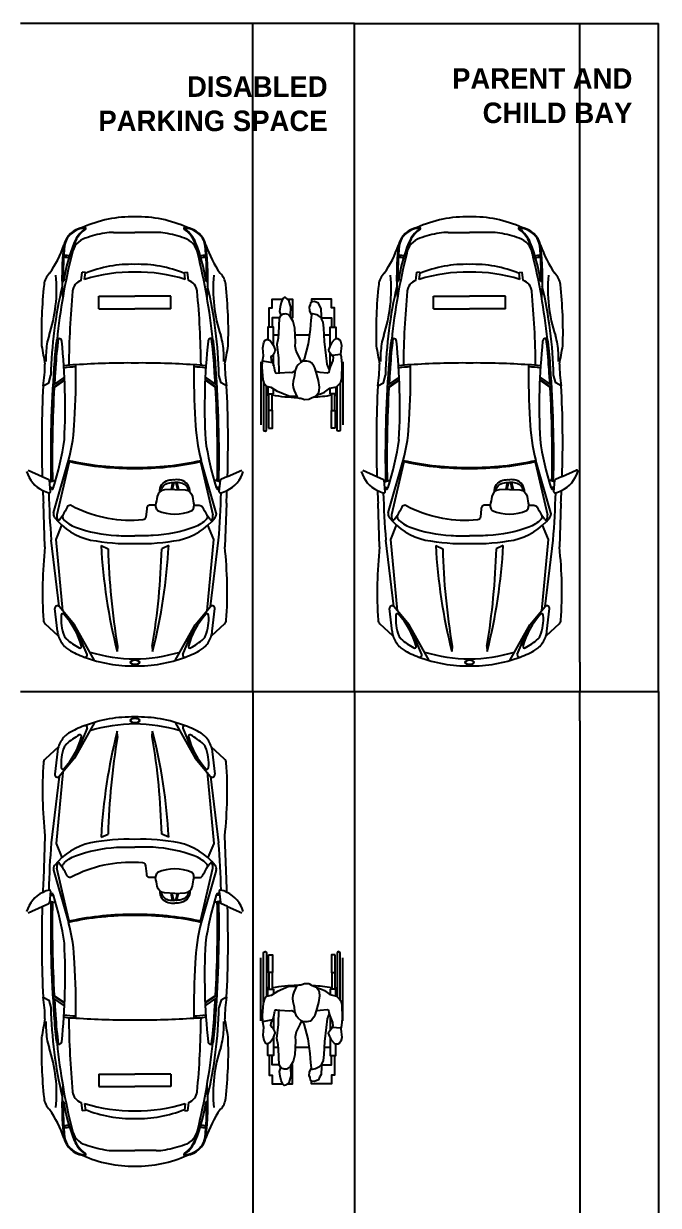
# Model space of a CAD drawing. Header units: inches. Extents: x 484217 to 497210, y -26946 to -21493.
# Drawn here: x 493478.3 to 493725.1, y -22751 to -22291.3 of the extents above; entities that cross this region are included whole.
import ezdxf

# ---------------------------------------------------------------- set-up
doc = ezdxf.new("R2010")
doc.units = ezdxf.units.IN
doc.header["$LTSCALE"] = 20
doc.header["$MEASUREMENT"] = 0
doc.layers.add('ceco.net 217 Nissan Z350 - top', color=145, linetype='Continuous')
doc.layers.add('Parking', color=7, linetype='Continuous')
doc.styles.get("Standard").update_dxf_attribs({"font": ''})
doc.styles.get('Standard').set_extended_font_data('MicrogrammaSSi', bold=True)

msp = doc.modelspace()

# ---------------------------------------------------------------- linework, layer by layer
at = {"color": 0}
for p, q in [((493574.98, -22405.78), (493574.98, -22405.84)), ((493598, -22405.78), (493598, -22405.84)), ((493577.33, -22412.53), (493575.47, -22412.53)), ((493589.38, -22412.53), (493583.87, -22412.53)), ((493597.51, -22412.53), (493595.19, -22412.53)), ((493601.66, -22420.04), (493598.33, -22420.36)), ((493570.57, -22422.92), (493570.57, -22447.42)), ((493575.06, -22423.32), (493571.14, -22422.61)), ((493602.41, -22422.92), (493602.41, -22447.42)), ((493573.26, -22434.56), (493572.77, -22434.56)), ((493599.72, -22434.56), (493600.21, -22434.56)), ((493573.66, -22435.78), (493572.77, -22435.78)), ((493573.66, -22441.75), (493573.66, -22435.27)), ((493574.88, -22441.75), (493574.88, -22435.27)), ((493598.1, -22441.75), (493598.1, -22435.27)), ((493599.32, -22435.78), (493600.21, -22435.78)), ((493599.33, -22441.75), (493599.33, -22435.27)), ((493570.57, -22679.27), (493570.57, -22654.78)), ((493602.41, -22679.27), (493602.41, -22654.78)), ((493573.66, -22660.44), (493573.66, -22666.92)), ((493574.88, -22660.44), (493574.88, -22666.92)), ((493598.1, -22660.44), (493598.1, -22666.92)), ((493599.33, -22660.44), (493599.33, -22666.92)), ((493573.66, -22666.41), (493572.77, -22666.41)), ((493573.26, -22667.63), (493572.77, -22667.63)), ((493599.32, -22666.41), (493600.21, -22666.41)), ((493599.72, -22667.63), (493600.21, -22667.63)), ((493575.06, -22678.87), (493571.14, -22679.58)), ((493601.66, -22682.15), (493598.33, -22681.84)), ((493577.33, -22689.66), (493575.47, -22689.66)), ((493589.38, -22689.66), (493583.87, -22689.66)), ((493597.51, -22689.66), (493595.19, -22689.66)), ((493574.98, -22696.42), (493574.98, -22696.35)), ((493598, -22696.42), (493598, -22696.35))]:
    msp.add_line(p, q, dxfattribs=at)
for points in [[(493597.13, -22425.77), (493596.38, -22423.76), (493595.97, -22420.36), (493595.28, -22414.95), (493595.09, -22409.79), (493594.82, -22407.46), (493594.13, -22406.14), (493594.13, -22405.07), (493594, -22402.08), (493593.31, -22400.99), (493592.98, -22400.04), (493591.41, -22399.35), (493590.37, -22399.48), (493589.9, -22399.85), (493589.77, -22400.86), (493589.27, -22401.52), (493589.39, -22402.97), (493589.71, -22403.62), (493590.28, -22404.69), (493590.02, -22406.64), (493589.71, -22410.23), (493588.89, -22415.89), (493587.44, -22421.81), (493586.62, -22422.62), (493586.31, -22423), (493585.68, -22421.46), (493584.21, -22418.73), (493583.89, -22416.71), (493584, -22415.17), (493583.73, -22409.73), (493583.1, -22407.15), (493581.9, -22405.2), (493582.09, -22404.88), (493582.14, -22401.46), (493581.9, -22400.66), (493581.4, -22398.89), (493580.14, -22397.89), (493579.61, -22397.81), (493579.04, -22398.26), (493578.44, -22399.8), (493578.03, -22401.45), (493577.84, -22403.31), (493578.35, -22404.76), (493577.65, -22405.83), (493577.34, -22411.87), (493577.33, -22413.66), (493576.76, -22416.08), (493577.39, -22421.5), (493577.48, -22427.16)], [(493573.75, -22409.41), (493573.75, -22401.86), (493574.98, -22401.86), (493574.98, -22398.43), (493578.98, -22398.43)], [(493580.82, -22398.43), (493582.82, -22398.43), (493582.82, -22405.78), (493582.26, -22405.78)], [(493599.23, -22409.41), (493599.23, -22401.86), (493598, -22401.86), (493598, -22398.43), (493590.17, -22398.43), (493590.17, -22399.64)], [(493577.69, -22405.78), (493574.98, -22405.78), (493574.98, -22409.41)], [(493594.13, -22405.78), (493598, -22405.78), (493598, -22409.41)], [(493575.47, -22416.6), (493575.47, -22409.41), (493573.26, -22409.41), (493573.26, -22414.15)], [(493597.51, -22416.64), (493597.51, -22409.41), (493599.72, -22409.41), (493599.72, -22413.91)], [(493584.52, -22436.26), (493584.02, -22436.32), (493581.46, -22436.25), (493576.98, -22434.42), (493574.59, -22432.85), (493572.7, -22432.47), (493571.95, -22431.5), (493571.38, -22429.86), (493571.1, -22424.97), (493571.19, -22422.56), (493571.51, -22420.48), (493571.32, -22417.4), (493571.69, -22415.4), (493572.2, -22414.44), (493572.77, -22414.12), (493573.28, -22414.15), (493574.15, -22414.63), (493575.41, -22416.45), (493576.1, -22418.15), (493576.03, -22418.83), (493575.28, -22420.17), (493574.72, -22420.67), (493574.46, -22420.99), (493574.55, -22422.15), (493575.26, -22423.77), (493575.54, -22424.57), (493575.91, -22426.65), (493576.25, -22427.17), (493576.72, -22427.28), (493577.86, -22427.09), (493581.71, -22426.84), (493582.59, -22426.97), (493583.79, -22426.34)], [(493592.16, -22435.87), (493594.13, -22435.24), (493595.24, -22434.69), (493597.38, -22433.17), (493599.99, -22432.53), (493601.16, -22431.37), (493601.58, -22430.72), (493601.98, -22429.3), (493602.17, -22423.81), (493601.92, -22421.11), (493601.6, -22419.85), (493601.98, -22416.45), (493601.61, -22415.01), (493601.16, -22414.31), (493600.51, -22413.91), (493599.52, -22413.9), (493599.15, -22414.12), (493598.2, -22415.32), (493597.38, -22416.89), (493596.83, -22418.15), (493596.94, -22418.72), (493597.89, -22419.85), (493598.39, -22420.48), (493598.61, -22421.06), (493598.55, -22422.29), (493597.5, -22424.87), (493597.07, -22426.15), (493596.94, -22426.97), (493596.38, -22427.28), (493593.6, -22426.97), (493592.54, -22426.78), (493592.04, -22426.78)], [(493575.47, -22424.38), (493575.47, -22419.83)], [(493597.51, -22424.82), (493597.51, -22419.41)], [(493589.2, -22437.45), (493590.26, -22436.88), (493591.73, -22436.17), (493592.42, -22435.62), (493593.04, -22434.71), (493593.26, -22434.04), (493593.36, -22432.66), (493592.92, -22430.12), (493592.1, -22426.9), (493591.53, -22425.2), (493591.13, -22424.4), (493590.21, -22423.25), (493589.65, -22422.88), (493588.45, -22422.62), (493586.93, -22422.62), (493586.18, -22422.94), (493584.99, -22423.98), (493584.42, -22424.78), (493583.73, -22426.59), (493583.66, -22428.29), (493583.1, -22430.37), (493582.92, -22431.75), (493583.1, -22432.91), (493583.49, -22434.08), (493584.71, -22436.64), (493584.86, -22436.82), (493585.37, -22437.02), (493586.14, -22437.01), (493586.5, -22437.07), (493587.5, -22437.51), (493589.2, -22437.45)], [(493573.26, -22432.58), (493573.26, -22435.27), (493575.47, -22435.27)], [(493575.47, -22435.27), (493575.47, -22433.43)], [(493599.72, -22432.59), (493599.72, -22435.27), (493597.51, -22435.27)], [(493597.51, -22435.27), (493597.51, -22433.13)], [(493589.2, -22664.75), (493590.26, -22665.31), (493591.73, -22666.02), (493592.42, -22666.57), (493593.04, -22667.48), (493593.26, -22668.15), (493593.36, -22669.53), (493592.92, -22672.08), (493592.1, -22675.29), (493591.53, -22676.99), (493591.13, -22677.8), (493590.21, -22678.94), (493589.65, -22679.31), (493588.45, -22679.57), (493586.93, -22679.58), (493586.18, -22679.26), (493584.99, -22678.21), (493584.42, -22677.41), (493583.73, -22675.6), (493583.66, -22673.9), (493583.1, -22671.83), (493582.92, -22670.45), (493583.1, -22669.28), (493583.49, -22668.11), (493584.71, -22665.56), (493584.86, -22665.38), (493585.37, -22665.18), (493586.14, -22665.18), (493586.5, -22665.12), (493587.5, -22664.68), (493589.2, -22664.75)], [(493584.52, -22665.93), (493584.02, -22665.87), (493581.46, -22665.94), (493576.98, -22667.77), (493574.59, -22669.34), (493572.7, -22669.72), (493571.95, -22670.69), (493571.38, -22672.33), (493571.1, -22677.22), (493571.19, -22679.63), (493571.51, -22681.71), (493571.32, -22684.8), (493571.69, -22686.79), (493572.2, -22687.76), (493572.77, -22688.07), (493573.28, -22688.04), (493574.15, -22687.57), (493575.41, -22685.74), (493576.1, -22684.04), (493576.03, -22683.36), (493575.28, -22682.03), (493574.72, -22681.52), (493574.46, -22681.21), (493574.55, -22680.04), (493575.26, -22678.42), (493575.54, -22677.62), (493575.91, -22675.54), (493576.25, -22675.02), (493576.72, -22674.91), (493577.86, -22675.1), (493581.71, -22675.35), (493582.59, -22675.23), (493583.79, -22675.86)], [(493573.26, -22669.61), (493573.26, -22666.92), (493575.47, -22666.92)], [(493575.47, -22666.92), (493575.47, -22668.76)], [(493592.16, -22666.32), (493594.13, -22666.95), (493595.24, -22667.5), (493597.38, -22669.03), (493599.99, -22669.67), (493601.16, -22670.82), (493601.58, -22671.47), (493601.98, -22672.9), (493602.17, -22678.39), (493601.92, -22681.08), (493601.6, -22682.34), (493601.98, -22685.74), (493601.61, -22687.19), (493601.16, -22687.88), (493600.51, -22688.28), (493599.52, -22688.29), (493599.15, -22688.07), (493598.2, -22686.87), (493597.38, -22685.3), (493596.83, -22684.05), (493596.94, -22683.47), (493597.89, -22682.34), (493598.39, -22681.71), (493598.61, -22681.13), (493598.55, -22679.91), (493597.5, -22677.33), (493597.07, -22676.04), (493596.94, -22675.23), (493596.38, -22674.91), (493593.6, -22675.23), (493592.54, -22675.41), (493592.04, -22675.41)], [(493597.51, -22666.92), (493597.51, -22669.06)], [(493599.72, -22669.6), (493599.72, -22666.92), (493597.51, -22666.92)], [(493575.47, -22677.81), (493575.47, -22682.36)], [(493597.13, -22676.42), (493596.38, -22678.44), (493595.97, -22681.83), (493595.28, -22687.24), (493595.09, -22692.4), (493594.82, -22694.73), (493594.13, -22696.05), (493594.13, -22697.12), (493594, -22700.11), (493593.31, -22701.2), (493592.98, -22702.15), (493591.41, -22702.84), (493590.37, -22702.71), (493589.9, -22702.34), (493589.77, -22701.33), (493589.27, -22700.68), (493589.39, -22699.23), (493589.71, -22698.57), (493590.28, -22697.5), (493590.02, -22695.55), (493589.71, -22691.96), (493588.89, -22686.3), (493587.44, -22680.38), (493586.62, -22679.57), (493586.31, -22679.19), (493585.68, -22680.73), (493584.21, -22683.47), (493583.89, -22685.48), (493584, -22687.02), (493583.73, -22692.46), (493583.1, -22695.04), (493581.9, -22697), (493582.09, -22697.31), (493582.14, -22700.73), (493581.9, -22701.54), (493581.4, -22703.3), (493580.14, -22704.31), (493579.61, -22704.39), (493579.04, -22703.93), (493578.44, -22702.4), (493578.03, -22700.74), (493577.84, -22698.89), (493578.35, -22697.44), (493577.65, -22696.37), (493577.34, -22690.32), (493577.33, -22688.53), (493576.76, -22686.11), (493577.39, -22680.7), (493577.48, -22675.04)], [(493597.51, -22677.37), (493597.51, -22682.79)], [(493575.47, -22685.59), (493575.47, -22692.78), (493573.26, -22692.78), (493573.26, -22688.04)], [(493597.51, -22685.55), (493597.51, -22692.78), (493599.72, -22692.78), (493599.72, -22688.29)], [(493573.75, -22692.78), (493573.75, -22700.33), (493574.98, -22700.33), (493574.98, -22703.76), (493578.98, -22703.76)], [(493577.69, -22696.42), (493574.98, -22696.42), (493574.98, -22692.78)], [(493580.82, -22703.76), (493582.82, -22703.76), (493582.82, -22696.42), (493582.26, -22696.42)], [(493599.23, -22692.78), (493599.23, -22700.33), (493598, -22700.33), (493598, -22703.76), (493590.17, -22703.76), (493590.17, -22702.55)], [(493594.13, -22696.42), (493598, -22696.42), (493598, -22692.78)]]:
    msp.add_lwpolyline(points, dxfattribs=at)
for points in [[(493571.55, -22430.36), (493571.55, -22449.26, 1), (493572.77, -22449.26), (493572.77, -22432.48, 1)], [(493601.43, -22430.95), (493601.43, -22449.26, -1), (493600.21, -22449.26), (493600.21, -22432.31, -1)], [(493571.55, -22671.84), (493571.55, -22652.94, -1), (493572.77, -22652.94), (493572.77, -22669.71, -1)], [(493601.43, -22671.24), (493601.43, -22652.94, 1), (493600.21, -22652.94), (493600.21, -22669.89, 1)]]:
    msp.add_lwpolyline(points, format="xyb", dxfattribs=at)
for points in [[(493573.55, -22448.61), (493575.02, -22448.61), (493575.02, -22441.75), (493573.55, -22441.75)], [(493599.44, -22448.61), (493597.97, -22448.61), (493597.97, -22441.75), (493599.44, -22441.75)], [(493573.55, -22653.59), (493575.02, -22653.59), (493575.02, -22660.44), (493573.55, -22660.44)], [(493599.44, -22653.59), (493597.97, -22653.59), (493597.97, -22660.44), (493599.44, -22660.44)]]:
    msp.add_lwpolyline(points, close=True, dxfattribs=at)
for centre, radius, start, end in [((493579.97, -22406.79), 2.55, 40.6156, 131.4173), ((493590.23, -22409.37), 5.18, 41.2563, 91.629), ((493586.44, -22368.37), 68.38, 260.27, 268.6181), ((493586.44, -22368.37), 68.38, 273.6699, 279.8201), ((493586.44, -22733.82), 68.38, 91.3819, 99.73), ((493586.44, -22733.82), 68.38, 80.1799, 86.3301), ((493579.97, -22695.4), 2.55, 228.5827, 319.3844), ((493590.23, -22692.82), 5.18, 268.371, 318.7437)]:
    msp.add_arc(centre, radius, start, end, dxfattribs=at)
at = {"layer": 'ceco.net 217 Nissan Z350 - top'}
for p, q in [((493513.24, -22372.49), (493521.55, -22372.49)), ((493529.86, -22372.49), (493521.55, -22372.49)), ((493643.37, -22372.49), (493651.68, -22372.49)), ((493659.99, -22372.49), (493651.68, -22372.49)), ((493500.69, -22391.21), (493501.08, -22387.92)), ((493502.29, -22388.07), (493501.08, -22387.92)), ((493501.97, -22390.79), (493502.29, -22388.07)), ((493540.8, -22388.07), (493542.01, -22387.92)), ((493541.12, -22390.79), (493540.8, -22388.07)), ((493542.4, -22391.21), (493542.01, -22387.92)), ((493630.83, -22391.21), (493631.22, -22387.92)), ((493632.43, -22388.07), (493631.22, -22387.92)), ((493632.1, -22390.79), (493632.43, -22388.07)), ((493670.94, -22388.07), (493672.15, -22387.92)), ((493671.26, -22390.79), (493670.94, -22388.07)), ((493672.54, -22391.21), (493672.15, -22387.92)), ((493507.52, -22402.23), (493507.52, -22397.35)), ((493507.52, -22397.35), (493521.55, -22397.35)), ((493535.57, -22397.35), (493521.55, -22397.35)), ((493535.57, -22402.23), (493535.57, -22397.35)), ((493637.66, -22402.23), (493637.66, -22397.35)), ((493637.66, -22397.35), (493651.68, -22397.35)), ((493665.71, -22397.35), (493651.68, -22397.35)), ((493665.71, -22402.23), (493665.71, -22397.35)), ((493507.52, -22402.23), (493521.55, -22402.23)), ((493535.57, -22402.23), (493521.55, -22402.23)), ((493637.66, -22402.23), (493651.68, -22402.23)), ((493665.71, -22402.23), (493651.68, -22402.23)), ((493494.21, -22429.78), (493489.56, -22432.99)), ((493494.17, -22428.82), (493489.62, -22431.96)), ((493494.22, -22430.05), (493490.18, -22432.85)), ((493548.87, -22430.05), (493552.91, -22432.85)), ((493548.88, -22429.78), (493553.53, -22432.99)), ((493548.92, -22428.82), (493553.47, -22431.96)), ((493624.35, -22429.78), (493619.7, -22432.99)), ((493624.31, -22428.82), (493619.76, -22431.96)), ((493624.36, -22430.05), (493620.32, -22432.85)), ((493679, -22430.05), (493683.05, -22432.85)), ((493679.02, -22429.78), (493683.67, -22432.99)), ((493679.06, -22428.82), (493683.61, -22431.96)), ((493490.18, -22432.85), (493489.56, -22432.99)), ((493552.91, -22432.85), (493553.53, -22432.99)), ((493620.32, -22432.85), (493619.7, -22432.99)), ((493683.05, -22432.85), (493683.67, -22432.99)), ((493489.92, -22481.55), (493495.75, -22461.19)), ((493495.88, -22462.28), (493491.24, -22482.36)), ((493547.21, -22462.28), (493551.85, -22482.36)), ((493553.17, -22481.55), (493547.34, -22461.19)), ((493620.06, -22481.55), (493625.89, -22461.19)), ((493626.02, -22462.28), (493621.38, -22482.36)), ((493677.35, -22462.28), (493681.99, -22482.36)), ((493683.31, -22481.55), (493677.48, -22461.19)), ((493480.01, -22465.02), (493485.52, -22467.47)), ((493557.57, -22467.47), (493563.08, -22465.02)), ((493610.15, -22465.02), (493615.66, -22467.47)), ((493687.71, -22467.47), (493693.22, -22465.02)), ((493485.52, -22467.47), (493488.08, -22468.6)), ((493488.79, -22473.4), (493488.32, -22468.93)), ((493488.38, -22469.52), (493490.75, -22468.93)), ((493488.62, -22471.79), (493489.88, -22471.78)), ((493536.23, -22469.81), (493535.62, -22472.59)), ((493536.7, -22469.81), (493536.08, -22472.56)), ((493537.45, -22469.81), (493538.06, -22472.56)), ((493537.91, -22469.81), (493538.52, -22472.59)), ((493554.71, -22469.52), (493552.34, -22468.93)), ((493554.47, -22471.79), (493553.21, -22471.78)), ((493554.3, -22473.4), (493554.78, -22468.93)), ((493557.57, -22467.47), (493555.01, -22468.6)), ((493615.66, -22467.47), (493618.21, -22468.6)), ((493618.93, -22473.4), (493618.45, -22468.93)), ((493618.52, -22469.52), (493620.88, -22468.93)), ((493618.76, -22471.79), (493620.02, -22471.78)), ((493666.37, -22469.81), (493665.75, -22472.59)), ((493666.83, -22469.81), (493666.22, -22472.56)), ((493667.58, -22469.81), (493668.19, -22472.56)), ((493668.05, -22469.81), (493668.66, -22472.59)), ((493684.85, -22469.52), (493682.48, -22468.93)), ((493684.61, -22471.79), (493683.35, -22471.78)), ((493684.44, -22473.4), (493684.91, -22468.93)), ((493687.71, -22467.47), (493685.15, -22468.6)), ((493486.58, -22494.86), (493485.98, -22477.9)), ((493485.98, -22477.9), (493485.98, -22477.9)), ((493557.12, -22477.9), (493556.51, -22494.86)), ((493557.12, -22477.9), (493557.12, -22477.9)), ((493616.72, -22494.86), (493616.11, -22477.9)), ((493616.11, -22477.9), (493616.11, -22477.9)), ((493687.25, -22477.9), (493686.65, -22494.86)), ((493687.25, -22477.9), (493687.25, -22477.9)), ((493492.29, -22484.23), (493493.52, -22482.46)), ((493550.8, -22484.23), (493549.57, -22482.46)), ((493622.43, -22484.23), (493623.66, -22482.46)), ((493680.94, -22484.23), (493679.71, -22482.46)), ((493490.89, -22491.99), (493493.19, -22486.46)), ((493552.21, -22491.99), (493549.9, -22486.46)), ((493621.02, -22491.99), (493623.32, -22486.46)), ((493682.34, -22491.99), (493680.04, -22486.46)), ((493492.11, -22518.04), (493489, -22492.19)), ((493493.48, -22519.69), (493490.89, -22491.99)), ((493508.4, -22494.34), (493511.12, -22495.6)), ((493534.69, -22494.34), (493531.98, -22495.6)), ((493549.61, -22519.69), (493552.21, -22491.99)), ((493550.98, -22518.04), (493554.09, -22492.19)), ((493622.25, -22518.04), (493619.14, -22492.19)), ((493623.62, -22519.69), (493621.02, -22491.99)), ((493638.54, -22494.34), (493641.25, -22495.6)), ((493664.83, -22494.34), (493662.11, -22495.6)), ((493679.75, -22519.69), (493682.34, -22491.99)), ((493681.12, -22518.04), (493684.23, -22492.19)), ((493491.43, -22527.69), (493490.4, -22518.87)), ((493498.04, -22525.2), (493492.11, -22518.04)), ((493545.05, -22525.2), (493550.98, -22518.04)), ((493551.66, -22527.69), (493552.69, -22518.87)), ((493621.57, -22527.69), (493620.54, -22518.87)), ((493628.18, -22525.2), (493622.25, -22518.04)), ((493675.19, -22525.2), (493681.12, -22518.04)), ((493681.8, -22527.69), (493682.83, -22518.87)), ((493491.84, -22529.56), (493486.63, -22524.75)), ((493502.96, -22536.76), (493498.04, -22525.2)), ((493505.85, -22539.06), (493498.04, -22525.2)), ((493537.24, -22539.06), (493545.05, -22525.2)), ((493540.13, -22536.76), (493545.05, -22525.2)), ((493556.46, -22524.75), (493551.26, -22529.56)), ((493621.97, -22529.56), (493616.76, -22524.75)), ((493633.1, -22536.76), (493628.18, -22525.2)), ((493635.99, -22539.06), (493628.18, -22525.2)), ((493667.38, -22539.06), (493675.19, -22525.2)), ((493670.27, -22536.76), (493675.19, -22525.2)), ((493686.6, -22524.75), (493681.39, -22529.56)), ((493514.8, -22533.5), (493514.69, -22535.59)), ((493528.3, -22533.5), (493528.41, -22535.59)), ((493644.93, -22533.5), (493644.82, -22535.59)), ((493658.43, -22533.5), (493658.54, -22535.59)), ((493505.85, -22563.14), (493498.04, -22577)), ((493537.24, -22563.14), (493545.05, -22577)), ((493502.96, -22565.43), (493498.04, -22577)), ((493514.8, -22568.69), (493514.69, -22566.61)), ((493528.3, -22568.69), (493528.41, -22566.61)), ((493540.13, -22565.43), (493545.05, -22577)), ((493491.84, -22572.63), (493486.63, -22577.45)), ((493556.46, -22577.45), (493551.26, -22572.63)), ((493491.43, -22574.5), (493490.4, -22583.33)), ((493498.04, -22577), (493492.11, -22584.16)), ((493545.05, -22577), (493550.98, -22584.16)), ((493551.66, -22574.5), (493552.69, -22583.33)), ((493492.11, -22584.16), (493489, -22610.01)), ((493493.48, -22582.5), (493490.89, -22610.2)), ((493549.61, -22582.5), (493552.21, -22610.2)), ((493550.98, -22584.16), (493554.09, -22610.01)), ((493486.58, -22607.33), (493485.98, -22624.29)), ((493508.4, -22607.85), (493511.12, -22606.59)), ((493534.69, -22607.85), (493531.98, -22606.59)), ((493557.12, -22624.29), (493556.51, -22607.33)), ((493490.89, -22610.2), (493493.19, -22615.73)), ((493552.21, -22610.2), (493549.9, -22615.73)), ((493492.29, -22617.97), (493493.52, -22619.74)), ((493550.8, -22617.97), (493549.57, -22619.74)), ((493489.92, -22620.65), (493495.75, -22641)), ((493495.88, -22639.91), (493491.24, -22619.83)), ((493547.21, -22639.91), (493551.85, -22619.83)), ((493553.17, -22620.65), (493547.34, -22641)), ((493485.98, -22624.29), (493485.98, -22624.29)), ((493557.12, -22624.29), (493557.12, -22624.29)), ((493488.79, -22628.8), (493488.32, -22633.26)), ((493488.38, -22632.68), (493490.75, -22633.27)), ((493488.62, -22630.4), (493489.88, -22630.41)), ((493536.23, -22632.38), (493535.62, -22629.61)), ((493536.7, -22632.38), (493536.08, -22629.63)), ((493537.45, -22632.38), (493538.06, -22629.63)), ((493537.91, -22632.38), (493538.52, -22629.61)), ((493554.71, -22632.68), (493552.34, -22633.27)), ((493554.47, -22630.4), (493553.21, -22630.41)), ((493554.3, -22628.8), (493554.78, -22633.26)), ((493480.01, -22637.18), (493485.52, -22634.73)), ((493485.52, -22634.73), (493488.08, -22633.59)), ((493557.57, -22634.73), (493555.01, -22633.59)), ((493557.57, -22634.73), (493563.08, -22637.18)), ((493494.21, -22672.42), (493489.56, -22669.2)), ((493490.18, -22669.35), (493489.56, -22669.2)), ((493494.22, -22672.14), (493490.18, -22669.35)), ((493548.87, -22672.14), (493552.91, -22669.35)), ((493548.88, -22672.42), (493553.53, -22669.2)), ((493552.91, -22669.35), (493553.53, -22669.2)), ((493494.17, -22673.38), (493489.62, -22670.23)), ((493548.92, -22673.38), (493553.47, -22670.23)), ((493507.52, -22699.96), (493521.55, -22699.96)), ((493507.52, -22699.96), (493507.52, -22704.84)), ((493535.57, -22699.96), (493521.55, -22699.96)), ((493535.57, -22699.96), (493535.57, -22704.84)), ((493507.52, -22704.84), (493521.55, -22704.84)), ((493535.57, -22704.84), (493521.55, -22704.84)), ((493500.69, -22710.99), (493501.08, -22714.27)), ((493502.29, -22714.12), (493501.08, -22714.27)), ((493501.97, -22711.4), (493502.29, -22714.12)), ((493541.12, -22711.4), (493540.8, -22714.12)), ((493540.8, -22714.12), (493542.01, -22714.27)), ((493542.4, -22710.99), (493542.01, -22714.27)), ((493513.24, -22729.7), (493521.55, -22729.7)), ((493529.86, -22729.7), (493521.55, -22729.7))]:
    msp.add_line(p, q, dxfattribs=at)
for points in [[(493502.07, -22370.54, 0.025591), (493501.15, -22370.65, 0.019947)], [(493632.21, -22370.54, 0.025591), (493631.29, -22370.65, 0.019947)], [(493531.26, -22473.53, -0.358011), (493534.54, -22468.94, -0.087142), (493537.07, -22468.72)], [(493531.72, -22473.11, -0.316561), (493534.54, -22470.06, -0.087142), (493537.07, -22469.84)], [(493542.89, -22473.53, 0.358011), (493539.6, -22468.94, 0.087142), (493537.07, -22468.72)], [(493542.42, -22473.11, 0.316561), (493539.6, -22470.06, 0.087142), (493537.07, -22469.84)], [(493661.39, -22473.53, -0.358011), (493664.68, -22468.94, -0.087142), (493667.21, -22468.72)], [(493661.86, -22473.11, -0.316561), (493664.68, -22470.06, -0.087142), (493667.21, -22469.84)], [(493673.02, -22473.53, 0.358011), (493669.74, -22468.94, 0.087142), (493667.21, -22468.72)], [(493672.56, -22473.11, 0.316561), (493669.74, -22470.06, 0.087142), (493667.21, -22469.84)], [(493537.07, -22472.51), (493541.07, -22472.72, -0.352581), (493543.93, -22475.28, 0.008047), (493544.55, -22478.66), (493546.6, -22478.66, -0.270521), (493547.83, -22479.38, 0.000614), (493549.57, -22482.46, -0.331797), (493549.36, -22484.1, -0.11427), (493544.65, -22487.17, -0.074246), (493528.67, -22490.45, -0.021686), (493521.55, -22490.53, -0.021686)], [(493537.07, -22472.51), (493533.08, -22472.72, 0.352581), (493530.21, -22475.28, -0.008047), (493529.59, -22478.66), (493527.54, -22478.66)], [(493667.21, -22472.51), (493671.2, -22472.72, -0.352581), (493674.07, -22475.28, 0.008047), (493674.69, -22478.66), (493676.73, -22478.66, -0.270521), (493677.96, -22479.38, 0.000614), (493679.71, -22482.46, -0.331797), (493679.5, -22484.1, -0.11427), (493674.79, -22487.17, -0.074246), (493658.81, -22490.45, -0.021686), (493651.68, -22490.53, -0.021686)], [(493667.21, -22472.51), (493663.21, -22472.72, 0.352581), (493660.35, -22475.28, -0.008047), (493659.73, -22478.66), (493657.68, -22478.66)], [(493498.27, -22479.61), (493496.49, -22478.66, 0.270521), (493495.27, -22479.38, -0.000614), (493493.52, -22482.46, 0.331797), (493493.73, -22484.1, 0.11427), (493498.44, -22487.17, 0.074246), (493514.42, -22490.45, 0.021686), (493521.55, -22490.53)], [(493527.54, -22478.66, 0.460181), (493526.13, -22480.15), (493525.85, -22483.21, -0.361883), (493524.67, -22484.39, -0.136022), (493498.27, -22479.61, -0.015575)], [(493628.41, -22479.61), (493626.63, -22478.66, 0.270521), (493625.4, -22479.38, -0.000614), (493623.66, -22482.46, 0.331797), (493623.87, -22484.1, 0.11427), (493628.58, -22487.17, 0.074246), (493644.56, -22490.45, 0.021686), (493651.68, -22490.53)], [(493657.68, -22478.66, 0.460181), (493656.26, -22480.15), (493655.99, -22483.21, -0.361883), (493654.81, -22484.39, -0.136022), (493628.41, -22479.61, -0.015575)], [(493551.26, -22529.56, 0.046528), (493551.66, -22527.69)], [(493681.39, -22529.56, 0.046528), (493681.8, -22527.69)], [(493551.26, -22572.63, -0.046528), (493551.66, -22574.5)], [(493498.27, -22622.58), (493496.49, -22623.53, -0.270521), (493495.27, -22622.81, 0.000614), (493493.52, -22619.74, -0.331797), (493493.73, -22618.1, -0.11427), (493498.44, -22615.02, -0.074246), (493514.42, -22611.74, -0.021686), (493521.55, -22611.66)], [(493537.07, -22629.68), (493541.07, -22629.48, 0.352581), (493543.93, -22626.91, -0.008047), (493544.55, -22623.53), (493546.6, -22623.53, 0.270521), (493547.83, -22622.81, -0.000614), (493549.57, -22619.74, 0.331797), (493549.36, -22618.1, 0.11427), (493544.65, -22615.02, 0.074246), (493528.67, -22611.74, 0.021686), (493521.55, -22611.66, 0.021686)], [(493527.54, -22623.53, -0.460181), (493526.13, -22622.05), (493525.85, -22618.99, 0.361883), (493524.67, -22617.81, 0.136022), (493498.27, -22622.58, 0.015575)], [(493537.07, -22629.68), (493533.08, -22629.48, -0.352581), (493530.21, -22626.91, 0.008047), (493529.59, -22623.53), (493527.54, -22623.53)], [(493531.26, -22628.66, 0.358011), (493534.54, -22633.25, 0.087142), (493537.07, -22633.47)], [(493531.72, -22629.08, 0.316561), (493534.54, -22632.13, 0.087142), (493537.07, -22632.36)], [(493542.89, -22628.66, -0.358011), (493539.6, -22633.25, -0.087142), (493537.07, -22633.47)], [(493542.42, -22629.08, -0.316561), (493539.6, -22632.13, -0.087142), (493537.07, -22632.36)], [(493502.07, -22731.66, -0.025591), (493501.15, -22731.55, -0.019947)]]:
    msp.add_lwpolyline(points, format="xyb", dxfattribs=at)
for points in [[(493485.88, -22432.15), (493488.03, -22431.01), (493488.84, -22428.11)], [(493557.21, -22432.15), (493555.06, -22431.01), (493554.25, -22428.11)], [(493616.02, -22432.15), (493618.17, -22431.01), (493618.98, -22428.11)], [(493687.35, -22432.15), (493685.2, -22431.01), (493684.39, -22428.11)], [(493485.88, -22670.04), (493488.03, -22671.18), (493488.84, -22674.08)], [(493557.21, -22670.04), (493555.06, -22671.18), (493554.25, -22674.08)]]:
    msp.add_lwpolyline(points, dxfattribs=at)
for centre, radius, start, end in [((493502.71, -22379.58), 9.06, 99.9041, 166.3752), ((493520.52, -22413.17), 46.73, 88.7466, 114.4933), ((493502.1, -22370.94), 0.407, 305.5257, 94.0403), ((493522.57, -22413.17), 46.73, 65.5067, 91.2534), ((493540.99, -22370.94), 0.407, 85.9597, 234.4743), ((493540.38, -22379.58), 9.06, 80.0959, 85.9597), ((493540.38, -22379.58), 9.06, 13.6248, 80.0959), ((493632.85, -22379.58), 9.06, 99.9041, 166.3752), ((493650.66, -22413.17), 46.73, 88.7466, 114.4933), ((493632.24, -22370.94), 0.407, 305.5257, 94.0403), ((493652.71, -22413.17), 46.73, 65.5067, 91.2534), ((493671.13, -22370.94), 0.407, 85.9597, 234.4743), ((493670.52, -22379.58), 9.06, 80.0959, 85.9597), ((493670.52, -22379.58), 9.06, 13.6248, 80.0959), ((493502.17, -22379.02), 8.09, 141.6225, 169.9734), ((493502.84, -22379.96), 9.2, 95.9051, 139.5878), ((493504.52, -22381.94), 7.5, 107.4846, 170.5223), ((493509.43, -22381.2), 12.2, 125.5257, 173.823), ((493510.14, -22381.75), 13.33, 127.4553, 156.508), ((493501.91, -22371.01), 0.203, 307.4553, 95.9051), ((493517.27, -22416.29), 44.14, 99.7499, 109.876), ((493513.24, -22392.82), 20.33, 90, 99.7499), ((493529.86, -22392.82), 20.33, 80.2501, 90), ((493525.82, -22416.29), 44.14, 70.124, 80.2501), ((493533.67, -22381.2), 12.2, 6.177, 54.4743), ((493538.58, -22381.94), 7.5, 9.4777, 72.5154), ((493541.18, -22371.01), 0.203, 84.0949, 232.5447), ((493532.95, -22381.75), 13.33, 23.492, 52.5447), ((493540.25, -22379.96), 9.2, 40.4122, 84.0949), ((493540.92, -22379.02), 8.09, 10.0266, 38.3775), ((493632.31, -22379.02), 8.09, 141.6225, 169.9734), ((493632.98, -22379.96), 9.2, 95.9051, 139.5878), ((493634.65, -22381.94), 7.5, 107.4846, 170.5223), ((493639.56, -22381.2), 12.2, 125.5257, 173.823), ((493640.28, -22381.75), 13.33, 127.4553, 156.508), ((493632.05, -22371.01), 0.203, 307.4553, 95.9051), ((493647.41, -22416.29), 44.14, 99.7499, 109.876), ((493643.37, -22392.82), 20.33, 90, 99.7499), ((493659.99, -22392.82), 20.33, 80.2501, 90), ((493655.96, -22416.29), 44.14, 70.124, 80.2501), ((493663.8, -22381.2), 12.2, 6.177, 54.4743), ((493668.71, -22381.94), 7.5, 9.4777, 72.5154), ((493671.32, -22371.01), 0.203, 84.0949, 232.5447), ((493663.09, -22381.75), 13.33, 23.492, 52.5447), ((493670.39, -22379.96), 9.2, 40.4122, 84.0949), ((493671.06, -22379.02), 8.09, 10.0266, 38.3775), ((493454.22, -22364.32), 41.8, 324.7755, 341.7013), ((493604.66, -22390), 111.47, 173.5323, 184.1267), ((493620.27, -22389.32), 126.61, 174.694, 180.9527), ((493562.57, -22401.88), 69.48, 158.5248, 171.3592), ((493480.52, -22401.88), 69.48, 8.6408, 21.4752), ((493422.82, -22389.32), 126.61, 359.0473, 5.306), ((493438.43, -22390), 111.47, 355.8733, 6.4677), ((493588.88, -22364.32), 41.8, 198.2987, 215.2245), ((493584.35, -22364.32), 41.8, 324.7755, 341.7013), ((493734.8, -22390), 111.47, 173.5323, 184.1267), ((493750.41, -22389.32), 126.61, 174.694, 180.9527), ((493692.71, -22401.88), 69.48, 158.5248, 171.3592), ((493610.65, -22401.88), 69.48, 8.6408, 21.4752), ((493552.96, -22389.32), 126.61, 359.0473, 5.306), ((493568.57, -22390), 111.47, 355.8733, 6.4677), ((493719.01, -22364.32), 41.8, 198.2987, 215.2245), ((493728.99, -22438.37), 238.94, 166.0343, 174.1895), ((493497, -22364.57), 17.76, 259.8693, 266.5027), ((493497, -22364.57), 16.94, 259.5486, 267.1496), ((493314.1, -22438.37), 238.94, 5.8105, 13.9657), ((493546.1, -22364.57), 16.94, 272.8504, 280.4514), ((493546.1, -22364.57), 17.76, 273.4973, 280.1307), ((493859.13, -22438.37), 238.94, 166.0343, 174.1895), ((493627.13, -22364.57), 17.76, 259.8693, 266.5027), ((493627.13, -22364.57), 16.94, 259.5486, 267.1496), ((493444.24, -22438.37), 238.94, 5.8105, 13.9657), ((493676.23, -22364.57), 16.94, 272.8504, 280.4514), ((493676.23, -22364.57), 17.76, 273.4973, 280.1307), ((493493.11, -22393.47), 6.93, 133.2966, 174.4955), ((493520.69, -22451.21), 63.25, 89.2268, 107.2211), ((493520.16, -22431.8), 46.87, 88.3019, 112.4712), ((493522.93, -22431.8), 46.87, 67.5288, 91.6981), ((493522.4, -22451.21), 63.25, 72.7789, 90.7732), ((493549.98, -22393.47), 6.93, 5.5045, 46.7034), ((493623.25, -22393.47), 6.93, 133.2966, 174.4955), ((493650.83, -22451.21), 63.25, 89.2268, 107.2211), ((493650.29, -22431.8), 46.87, 88.3019, 112.4712), ((493653.07, -22431.8), 46.87, 67.5288, 91.6981), ((493652.54, -22451.21), 63.25, 72.7789, 90.7732), ((493680.12, -22393.47), 6.93, 5.5045, 46.7034), ((493650.68, -22411.26), 165.49, 173.5977, 181.8724), ((493434.17, -22394.51), 56.94, 341.493, 5.3704), ((493659.84, -22432.32), 171.05, 166.8904, 178.5895), ((493493.78, -22391.42), 0.102, 180.9527, 351.3592), ((493502.19, -22395.85), 4.88, 108.4757, 174.5355), ((493520.69, -22451.21), 63.25, 108.4365, 108.4757), ((493522.4, -22451.21), 63.25, 71.5243, 71.5635), ((493540.9, -22395.85), 4.88, 5.4645, 71.5243), ((493549.31, -22391.42), 0.102, 188.6408, 359.0473), ((493383.25, -22432.32), 171.05, 1.4105, 13.1096), ((493608.92, -22394.51), 56.94, 174.6296, 198.507), ((493392.41, -22411.26), 165.49, 358.1276, 6.4023), ((493780.82, -22411.26), 165.49, 173.5977, 181.8724), ((493564.31, -22394.51), 56.94, 341.493, 5.3704), ((493789.98, -22432.32), 171.05, 166.8904, 178.5895), ((493623.92, -22391.42), 0.102, 180.9527, 351.3592), ((493632.33, -22395.85), 4.88, 108.4757, 174.5355), ((493650.83, -22451.21), 63.25, 108.4365, 108.4757), ((493652.54, -22451.21), 63.25, 71.5243, 71.5635), ((493671.03, -22395.85), 4.88, 5.4645, 71.5243), ((493679.45, -22391.42), 0.102, 188.6408, 359.0473), ((493513.39, -22432.32), 171.05, 1.4105, 13.1096), ((493739.06, -22394.51), 56.94, 174.6296, 198.507), ((493522.55, -22411.26), 165.49, 358.1276, 6.4023), ((493831.4, -22427.34), 335.58, 174.5355, 179.4658), ((493211.7, -22427.34), 335.58, 0.5342, 5.4645), ((493961.53, -22427.34), 335.58, 174.5355, 179.4658), ((493341.83, -22427.34), 335.58, 0.5342, 5.4645), ((493526.25, -22421.89), 39.35, 171.3658, 181.1753), ((493507.44, -22419.04), 20.33, 161.493, 171.3658), ((493636.52, -22433.35), 146.67, 172.7976, 176.78), ((493637.13, -22433.35), 146.67, 172.3693, 176.78), ((493492.06, -22414.88), 1.05, 4.2807, 184.2807), ((493246.88, -22440.47), 247.56, 357.0673, 5.9516), ((493796.21, -22440.47), 247.56, 174.0484, 182.9327), ((493551.03, -22414.88), 1.05, 355.7193, 175.7193), ((493405.96, -22433.35), 146.67, 3.22, 7.6307), ((493406.57, -22433.35), 146.67, 3.22, 7.2024), ((493535.65, -22419.04), 20.33, 8.6342, 18.507), ((493516.84, -22421.89), 39.35, 358.8247, 8.6342), ((493656.39, -22421.89), 39.35, 171.3658, 181.1753), ((493637.58, -22419.04), 20.33, 161.493, 171.3658), ((493766.66, -22433.35), 146.67, 172.7976, 176.78), ((493767.27, -22433.35), 146.67, 172.3693, 176.78), ((493622.2, -22414.88), 1.05, 4.2807, 184.2807), ((493377.02, -22440.47), 247.56, 357.0673, 5.9516), ((493926.35, -22440.47), 247.56, 174.0484, 182.9327), ((493681.17, -22414.88), 1.05, 355.7193, 175.7193), ((493536.1, -22433.35), 146.67, 3.22, 7.6307), ((493536.71, -22433.35), 146.67, 3.22, 7.2024), ((493665.78, -22419.04), 20.33, 8.6342, 18.507), ((493646.98, -22421.89), 39.35, 358.8247, 8.6342), ((495510.2, -22054.55), 2057.05, 190.13885, 190.34049), ((491533.54, -22054.67), 2056.39, 349.65947, 349.86118), ((495640.34, -22054.55), 2057.05, 190.13885, 190.34049), ((491663.68, -22054.67), 2056.39, 349.65947, 349.86118), ((493436.03, -22423.88), 50.53, 350.578, 0.0994), ((493959.38, -22459.84), 470.58, 175.7675, 181.1621), ((493959.99, -22459.84), 470.58, 175.7675, 176.5495), ((493499.01, -22456.17), 32.12, 90.6726, 99.1168), ((493499.01, -22456.17), 31.31, 90.6802, 99.2602), ((493187.82, -22426.52), 310.82, 356.5007, 0.4537), ((493519.13, -22709.93), 286.61, 89.5164, 94.0995), ((493523.96, -22709.93), 286.61, 85.9005, 90.4836), ((493855.27, -22426.52), 310.82, 179.5463, 183.4993), ((493544.08, -22456.17), 32.12, 80.8832, 89.3274), ((493544.08, -22456.17), 31.31, 80.7398, 89.3198), ((493083.1, -22459.84), 470.58, 3.4505, 4.2325), ((493083.71, -22459.84), 470.58, 358.8379, 4.2325), ((493607.07, -22423.88), 50.53, 179.9006, 189.422), ((493566.16, -22423.88), 50.53, 350.578, 0.0994), ((494089.52, -22459.84), 470.58, 175.7675, 181.1621), ((494090.13, -22459.84), 470.58, 175.7675, 176.5495), ((493629.15, -22456.17), 32.12, 90.6726, 99.1168), ((493629.15, -22456.17), 31.31, 90.6802, 99.2602), ((493317.96, -22426.52), 310.82, 356.5007, 0.4537), ((493649.26, -22709.93), 286.61, 89.5164, 94.0995), ((493654.1, -22709.93), 286.61, 85.9005, 90.4836), ((493985.4, -22426.52), 310.82, 179.5463, 183.4993), ((493674.21, -22456.17), 32.12, 80.8832, 89.3274), ((493674.21, -22456.17), 31.31, 80.7398, 89.3198), ((493213.24, -22459.84), 470.58, 3.4505, 4.2325), ((493213.85, -22459.84), 470.58, 358.8379, 4.2325), ((493737.2, -22423.88), 50.53, 179.9006, 189.422), ((493911.31, -22454.11), 426, 177.0446, 181.7963), ((493959.99, -22459.84), 470.58, 176.711, 181.1438), ((493083.1, -22459.84), 470.58, 358.8562, 3.289), ((493131.78, -22454.11), 426, 358.2037, 2.9554), ((494041.45, -22454.11), 426, 177.0446, 181.7963), ((494090.13, -22459.84), 470.58, 176.711, 181.1438), ((493213.24, -22459.84), 470.58, 358.8562, 3.289), ((493261.92, -22454.11), 426, 358.2037, 2.9554), ((493430.35, -22443.53), 67.74, 344.884, 358.3444), ((493612.74, -22443.53), 67.74, 181.6556, 195.116), ((493560.49, -22443.53), 67.74, 344.884, 358.3444), ((493742.87, -22443.53), 67.74, 181.6556, 195.116), ((493382.39, -22437.52), 112.82, 342.3221, 352.0432), ((493660.7, -22437.52), 112.82, 187.9568, 197.6779), ((493512.53, -22437.52), 112.82, 342.3221, 352.0432), ((493790.84, -22437.52), 112.82, 187.9568, 197.6779), ((493520.57, -22349.06), 114.89, 257.5192, 270.486), ((493496.48, -22462.42), 0.61, 77.9589, 166.9841), ((493520.57, -22349.46), 114.89, 257.9589, 270.486), ((493522.52, -22349.06), 114.89, 269.514, 282.4808), ((493522.52, -22349.46), 114.89, 269.514, 282.0411), ((493546.61, -22462.42), 0.61, 13.0159, 102.0411), ((493650.71, -22349.06), 114.89, 257.5192, 270.486), ((493626.61, -22462.42), 0.61, 77.9589, 166.9841), ((493650.71, -22349.46), 114.89, 257.9589, 270.486), ((493652.66, -22349.06), 114.89, 269.514, 282.4808), ((493652.66, -22349.46), 114.89, 269.514, 282.0411), ((493676.75, -22462.42), 0.61, 13.0159, 102.0411), ((493490.96, -22462.16), 11.98, 196.2112, 244.1117), ((493552.14, -22462.16), 11.98, 295.8883, 343.7888), ((493621.09, -22462.16), 11.98, 196.2112, 244.1117), ((493682.27, -22462.16), 11.98, 295.8883, 343.7888), ((493693.38, -22465.39), 0.407, 343.7888, 113.9719), ((493487.91, -22468.97), 0.407, 6.0515, 66.0281), ((493959.38, -22459.84), 470.58, 181.4548, 181.4893), ((493382.39, -22437.52), 112.82, 342.1051, 342.3221), ((493660.7, -22437.52), 112.82, 197.6779, 197.8949), ((493083.71, -22459.84), 470.58, 358.5107, 358.5452), ((493555.18, -22468.97), 0.407, 113.9719, 173.9485), ((493618.05, -22468.97), 0.407, 6.0515, 66.0281), ((494089.52, -22459.84), 470.58, 181.4548, 181.4893), ((493512.53, -22437.52), 112.82, 342.1051, 342.3221), ((493790.84, -22437.52), 112.82, 197.6779, 197.8949), ((493213.85, -22459.84), 470.58, 358.5107, 358.5452), ((493685.32, -22468.97), 0.407, 113.9719, 173.9485), ((493490.96, -22462.16), 11.98, 244.1117, 257.1585), ((493911.31, -22454.11), 426, 182.532, 183.201), ((493851.76, -22463.75), 363.87, 181.5779, 184.4821), ((493488.39, -22473.44), 0.407, 257.1585, 6.0515), ((493489.36, -22472.06), 0.407, 181.4893, 342.1051), ((493553.73, -22472.06), 0.407, 197.8949, 358.5107), ((493191.34, -22463.75), 363.87, 355.5179, 358.4221), ((493554.71, -22473.44), 0.407, 173.9485, 282.8415), ((493552.14, -22462.16), 11.98, 282.8415, 295.8883), ((493131.78, -22454.11), 426, 356.799, 357.468), ((493621.09, -22462.16), 11.98, 244.1117, 257.1585), ((494041.45, -22454.11), 426, 182.532, 183.201), ((493981.89, -22463.75), 363.87, 181.5779, 184.4821), ((493618.52, -22473.44), 0.407, 257.1585, 6.0515), ((493619.5, -22472.06), 0.407, 181.4893, 342.1051), ((493683.87, -22472.06), 0.407, 197.8949, 358.5107), ((493321.47, -22463.75), 363.87, 355.5179, 358.4221), ((493684.84, -22473.44), 0.407, 173.9485, 282.8415), ((493682.27, -22462.16), 11.98, 282.8415, 295.8883), ((493261.92, -22454.11), 426, 356.799, 357.468), ((493533.07, -22478.66), 3.48, 180, 208.5339), ((493530.73, -22479.94), 0.813, 208.5339, 246.162), ((493537.07, -22465.58), 16.5, 246.162, 293.838), ((493543.41, -22479.94), 0.813, 293.838, 331.4661), ((493541.07, -22478.66), 3.48, 331.4661, 0), ((493663.21, -22478.66), 3.48, 180, 208.5339), ((493660.87, -22479.94), 0.813, 208.5339, 246.162), ((493667.21, -22465.58), 16.5, 246.162, 293.838), ((493673.55, -22479.94), 0.813, 293.838, 331.4661), ((493671.21, -22478.66), 3.48, 331.4661, 0), ((493491.87, -22482.11), 2.03, 164.0101, 218.3433), ((493509.79, -22467.94), 24.87, 218.3433, 257.2458), ((493493.47, -22482.88), 2.29, 166.9841, 216.4286), ((493491.96, -22483.99), 0.407, 216.4286, 325.1391), ((493533.31, -22467.94), 24.87, 282.7542, 321.6567), ((493551.14, -22483.99), 0.407, 214.8609, 323.5714), ((493549.62, -22482.88), 2.29, 323.5714, 13.0159), ((493551.22, -22482.11), 2.03, 321.6567, 15.9899), ((493622.01, -22482.11), 2.03, 164.0101, 218.3433), ((493639.92, -22467.94), 24.87, 218.3433, 257.2458), ((493623.61, -22482.88), 2.29, 166.9841, 216.4286), ((493622.09, -22483.99), 0.407, 216.4286, 325.1391), ((493663.44, -22467.94), 24.87, 282.7542, 321.6567), ((493681.27, -22483.99), 0.407, 214.8609, 323.5714), ((493679.76, -22482.88), 2.29, 323.5714, 13.0159), ((493681.35, -22482.11), 2.03, 321.6567, 15.9899), ((493519.23, -22412.84), 80.75, 259.34, 271.642), ((493723.49, -22482.66), 215.41, 183.1086, 194.2224), ((493523.86, -22412.84), 80.75, 268.358, 280.66), ((493319.6, -22482.66), 215.41, 345.7776, 356.8914), ((493649.37, -22412.84), 80.75, 259.34, 271.642), ((493853.63, -22482.66), 215.41, 183.1086, 194.2224), ((493654, -22412.84), 80.75, 268.358, 280.66), ((493449.73, -22482.66), 215.41, 345.7776, 356.8914), ((493647.79, -22512.54), 162.17, 173.7429, 183.8369), ((493779.78, -22488.65), 268.75, 181.4821, 189.6074), ((493263.31, -22488.65), 268.75, 350.3926, 358.5179), ((493395.3, -22512.54), 162.17, 356.1631, 6.2571), ((493777.93, -22512.54), 162.17, 173.7429, 183.8369), ((493909.92, -22488.65), 268.75, 181.4821, 189.6074), ((493393.45, -22488.65), 268.75, 350.3926, 358.5179), ((493525.44, -22512.54), 162.17, 356.1631, 6.2571), ((493491.41, -22518.78), 1.02, 46.6747, 185.0064), ((493551.68, -22518.78), 1.02, 354.9936, 133.3253), ((493621.55, -22518.78), 1.02, 46.6747, 185.0064), ((493681.81, -22518.78), 1.02, 354.9936, 133.3253), ((493510.58, -22522.96), 17.75, 174.9509, 201.4207), ((493493.5, -22521.45), 0.61, 42.5307, 174.9509), ((493472.13, -22541.06), 29.61, 14.8524, 42.5307), ((493570.96, -22541.06), 29.61, 137.4693, 165.1476), ((493532.52, -22522.96), 17.75, 338.5793, 5.0491), ((493549.59, -22521.45), 0.61, 5.0491, 137.4693), ((493640.71, -22522.96), 17.75, 174.9509, 201.4207), ((493623.64, -22521.45), 0.61, 42.5307, 174.9509), ((493602.27, -22541.06), 29.61, 14.8524, 42.5307), ((493701.1, -22541.06), 29.61, 137.4693, 165.1476), ((493662.65, -22522.96), 17.75, 338.5793, 5.0491), ((493679.73, -22521.45), 0.61, 5.0491, 137.4693), ((493488.01, -22523.25), 2.03, 183.8369, 227.2292), ((493555.08, -22523.25), 2.03, 312.7708, 356.1631), ((493618.15, -22523.25), 2.03, 183.8369, 227.2292), ((493685.22, -22523.25), 2.03, 312.7708, 356.1631), ((493501.66, -22526.46), 10.3, 186.8695, 197.5251), ((493501.66, -22526.46), 10.3, 197.5251, 223.6542), ((493496.89, -22528.33), 3.05, 201.4207, 228.3489), ((493513.38, -22509.79), 27.87, 228.3489, 240.9818), ((493529.71, -22509.79), 27.87, 299.0182, 311.6511), ((493546.2, -22528.33), 3.05, 311.6511, 338.5793), ((493541.43, -22526.46), 10.3, 316.3458, 342.4749), ((493631.8, -22526.46), 10.3, 186.8695, 197.5251), ((493631.8, -22526.46), 10.3, 197.5251, 223.6542), ((493627.03, -22528.33), 3.05, 201.4207, 228.3489), ((493643.52, -22509.79), 27.87, 228.3489, 240.9818), ((493659.84, -22509.79), 27.87, 299.0182, 311.6511), ((493676.34, -22528.33), 3.05, 311.6511, 338.5793), ((493671.57, -22526.46), 10.3, 316.3458, 342.4749), ((493499.5, -22528.52), 7.32, 223.6542, 239.3683), ((493514.46, -22503.26), 36.68, 239.3683, 249.9403), ((493500.16, -22533.62), 0.61, 240.9818, 14.8524), ((493522.17, -22475.03), 63.41, 253.3447, 269.432), ((493520.92, -22475.03), 63.41, 270.568, 286.6553), ((493528.63, -22503.26), 36.68, 290.0597, 300.6317), ((493542.93, -22533.62), 0.61, 165.1476, 299.0182), ((493543.59, -22528.52), 7.32, 300.6317, 316.3458), ((493629.64, -22528.52), 7.32, 223.6542, 239.3683), ((493644.6, -22503.26), 36.68, 239.3683, 249.9403), ((493630.3, -22533.62), 0.61, 240.9818, 14.8524), ((493652.31, -22475.03), 63.41, 253.3447, 269.432), ((493651.05, -22475.03), 63.41, 270.568, 286.6553), ((493658.77, -22503.26), 36.68, 290.0597, 300.6317), ((493673.07, -22533.62), 0.61, 165.1476, 299.0182), ((493673.73, -22528.52), 7.32, 300.6317, 316.3458), ((493502.17, -22536.95), 0.813, 248.9914, 13.5083), ((493520.54, -22489.13), 52.04, 248.9914, 271.1113), ((493522.56, -22489.13), 52.04, 268.8887, 291.0086), ((493540.92, -22536.95), 0.813, 166.4917, 291.0086), ((493632.31, -22536.95), 0.813, 248.9914, 13.5083), ((493650.67, -22489.13), 52.04, 248.9914, 271.1113), ((493652.69, -22489.13), 52.04, 268.8887, 291.0086), ((493671.06, -22536.95), 0.813, 166.4917, 291.0086), ((493520.54, -22613.06), 52.04, 88.8887, 111.0086), ((493522.17, -22627.17), 63.41, 90.568, 106.6553), ((493522.56, -22613.06), 52.04, 68.9914, 91.1113), ((493520.92, -22627.17), 63.41, 73.3447, 89.432), ((493499.5, -22573.67), 7.32, 120.6317, 136.3458), ((493513.38, -22592.41), 27.87, 119.0182, 131.6511), ((493514.46, -22598.94), 36.68, 110.0597, 120.6317), ((493500.16, -22568.57), 0.61, 345.1476, 119.0182), ((493502.17, -22565.24), 0.813, 346.4917, 111.0086), ((493723.49, -22619.53), 215.41, 165.7776, 176.8914), ((493319.6, -22619.53), 215.41, 3.1086, 14.2224), ((493540.92, -22565.24), 0.813, 68.9914, 193.5083), ((493528.63, -22598.94), 36.68, 59.3683, 69.9403), ((493542.93, -22568.57), 0.61, 60.9818, 194.8524), ((493529.71, -22592.41), 27.87, 48.3489, 60.9818), ((493543.59, -22573.67), 7.32, 43.6542, 59.3683), ((493501.66, -22575.73), 10.3, 162.4749, 173.1305), ((493501.66, -22575.73), 10.3, 136.3458, 162.4749), ((493510.58, -22579.23), 17.75, 158.5793, 185.0491), ((493472.13, -22561.14), 29.61, 317.4693, 345.1476), ((493496.89, -22573.86), 3.05, 131.6511, 158.5793), ((493779.78, -22613.54), 268.75, 170.3926, 178.5179), ((493263.31, -22613.54), 268.75, 1.4821, 9.6074), ((493570.96, -22561.14), 29.61, 194.8524, 222.5307), ((493546.2, -22573.86), 3.05, 21.4207, 48.3489), ((493541.43, -22575.73), 10.3, 17.5251, 43.6542), ((493532.52, -22579.23), 17.75, 354.9509, 21.4207), ((493488.01, -22578.94), 2.03, 132.7708, 176.1631), ((493555.08, -22578.94), 2.03, 3.8369, 47.2292), ((493647.79, -22589.66), 162.17, 176.1631, 186.2571), ((493493.5, -22580.74), 0.61, 185.0491, 317.4693), ((493549.59, -22580.74), 0.61, 222.5307, 354.9509), ((493395.3, -22589.66), 162.17, 353.7429, 3.8369), ((493491.41, -22583.42), 1.02, 174.9936, 313.3253), ((493551.68, -22583.42), 1.02, 226.6747, 5.0064), ((493519.23, -22689.35), 80.75, 88.358, 100.66), ((493523.86, -22689.35), 80.75, 79.34, 91.642), ((493851.76, -22638.44), 363.87, 175.5179, 178.4221), ((493509.79, -22634.25), 24.87, 102.7542, 141.6567), ((493533.31, -22634.25), 24.87, 38.3433, 77.2458), ((493191.34, -22638.44), 363.87, 1.5779, 4.4821), ((493491.87, -22620.09), 2.03, 141.6567, 195.9899), ((493493.47, -22619.32), 2.29, 143.5714, 193.0159), ((493491.96, -22618.2), 0.407, 34.8609, 143.5714), ((493551.14, -22618.2), 0.407, 36.4286, 145.1391), ((493549.62, -22619.32), 2.29, 346.9841, 36.4286), ((493551.22, -22620.09), 2.03, 344.0101, 38.3433), ((493533.07, -22623.53), 3.48, 151.4661, 180), ((493530.73, -22622.26), 0.813, 113.838, 151.4661), ((493537.07, -22636.61), 16.5, 66.162, 113.838), ((493543.41, -22622.26), 0.813, 28.5339, 66.162), ((493541.07, -22623.53), 3.48, 0, 28.5339), ((493911.31, -22648.08), 426, 176.799, 177.468), ((493131.78, -22648.08), 426, 2.532, 3.201), ((493490.96, -22640.03), 11.98, 115.8883, 163.7888), ((493490.96, -22640.03), 11.98, 102.8415, 115.8883), ((493488.39, -22628.75), 0.407, 353.9485, 102.8415), ((493959.38, -22642.35), 470.58, 178.5107, 178.5452), ((493489.36, -22630.13), 0.407, 17.8949, 178.5107), ((493382.39, -22664.67), 112.82, 17.6779, 17.8949), ((493382.39, -22664.67), 112.82, 7.9568, 17.6779), ((493660.7, -22664.67), 112.82, 162.3221, 172.0432), ((493660.7, -22664.67), 112.82, 162.1051, 162.3221), ((493553.73, -22630.13), 0.407, 1.4893, 162.1051), ((493083.71, -22642.35), 470.58, 1.4548, 1.4893), ((493554.71, -22628.75), 0.407, 77.1585, 186.0515), ((493552.14, -22640.03), 11.98, 64.1117, 77.1585), ((493552.14, -22640.03), 11.98, 16.2112, 64.1117), ((493911.31, -22648.08), 426, 178.2037, 182.9554), ((493487.91, -22633.22), 0.407, 293.9719, 353.9485), ((493959.38, -22642.35), 470.58, 178.8379, 184.2325), ((493959.99, -22642.35), 470.58, 178.8562, 183.289), ((493083.1, -22642.35), 470.58, 356.711, 1.1438), ((493083.71, -22642.35), 470.58, 355.7675, 1.1621), ((493555.18, -22633.22), 0.407, 186.0515, 246.0281), ((493131.78, -22648.08), 426, 357.0446, 1.7963), ((493520.57, -22753.14), 114.89, 89.514, 102.4808), ((493430.35, -22658.66), 67.74, 1.6556, 15.116), ((493496.48, -22639.77), 0.61, 193.0159, 282.0411), ((493520.57, -22752.73), 114.89, 89.514, 102.0411), ((493522.52, -22752.73), 114.89, 77.9589, 90.486), ((493522.52, -22753.14), 114.89, 77.5192, 90.486), ((493612.74, -22658.66), 67.74, 164.884, 178.3444), ((493546.61, -22639.77), 0.61, 257.9589, 346.9841), ((493246.88, -22661.72), 247.56, 354.0484, 2.9327), ((493796.21, -22661.72), 247.56, 177.0673, 185.9516), ((493187.82, -22675.68), 310.82, 359.5463, 3.4993), ((493855.27, -22675.68), 310.82, 176.5007, 180.4537), ((493436.03, -22678.32), 50.53, 359.9006, 9.422), ((493659.84, -22669.87), 171.05, 181.4105, 193.1096), ((493959.99, -22642.35), 470.58, 183.4505, 184.2325), ((493383.25, -22669.87), 171.05, 346.8904, 358.5895), ((493083.1, -22642.35), 470.58, 355.7675, 356.5495), ((493607.07, -22678.32), 50.53, 170.578, 180.0994), ((495510.2, -23047.64), 2057.05, 169.65951, 169.86115), ((493636.52, -22668.84), 146.67, 183.22, 187.2024), ((493637.13, -22668.84), 146.67, 183.22, 187.6307), ((493499.01, -22646.02), 32.12, 260.8832, 269.3274), ((493499.01, -22646.02), 31.31, 260.7398, 269.3198), ((493831.4, -22674.85), 335.58, 180.5342, 185.4645), ((493519.13, -22392.27), 286.61, 265.9005, 270.4836), ((493523.96, -22392.27), 286.61, 269.5164, 274.0995), ((493544.08, -22646.02), 31.31, 270.6802, 279.2602), ((493544.08, -22646.02), 32.12, 270.6726, 279.1168), ((493211.7, -22674.85), 335.58, 354.5355, 359.4658), ((493405.96, -22668.84), 146.67, 352.3693, 356.78), ((493406.57, -22668.84), 146.67, 352.7976, 356.78), ((491533.54, -23047.52), 2056.39, 10.13882, 10.34053), ((493526.25, -22680.3), 39.35, 178.8247, 188.6342), ((493516.84, -22680.3), 39.35, 351.3658, 1.1753), ((493650.68, -22690.94), 165.49, 178.1276, 186.4023), ((493507.44, -22683.16), 20.33, 188.6342, 198.507), ((493492.06, -22687.31), 1.05, 175.7193, 355.7193), ((493551.03, -22687.31), 1.05, 184.2807, 4.2807), ((493535.65, -22683.16), 20.33, 341.493, 351.3658), ((493392.41, -22690.94), 165.49, 353.5977, 1.8724), ((493434.17, -22707.68), 56.94, 354.6296, 18.507), ((493728.99, -22663.83), 238.94, 185.8105, 193.9657), ((493314.1, -22663.83), 238.94, 346.0343, 354.1895), ((493608.92, -22707.68), 56.94, 161.493, 185.3704), ((493604.66, -22712.2), 111.47, 175.8733, 186.4677), ((493438.43, -22712.2), 111.47, 353.5323, 4.1267), ((493493.11, -22708.72), 6.93, 185.5045, 226.7034), ((493620.27, -22712.87), 126.61, 179.0473, 185.306), ((493493.78, -22710.77), 0.102, 8.6408, 179.0473), ((493562.57, -22700.32), 69.48, 188.6408, 201.4752), ((493502.19, -22706.35), 4.88, 185.4645, 251.5243), ((493540.9, -22706.35), 4.88, 288.4757, 354.5355), ((493480.52, -22700.32), 69.48, 338.5248, 351.3592), ((493422.82, -22712.87), 126.61, 354.694, 0.9527), ((493549.31, -22710.77), 0.102, 0.9527, 171.3592), ((493549.98, -22708.72), 6.93, 313.2966, 354.4955), ((493454.22, -22737.88), 41.8, 18.2987, 35.2245), ((493520.69, -22650.98), 63.25, 251.5243, 251.5635), ((493520.69, -22650.98), 63.25, 252.7789, 270.7732), ((493520.16, -22670.39), 46.87, 247.5288, 271.6981), ((493522.4, -22650.98), 63.25, 269.2268, 287.2211), ((493522.93, -22670.39), 46.87, 268.3019, 292.4712), ((493522.4, -22650.98), 63.25, 288.4365, 288.4757), ((493588.88, -22737.88), 41.8, 144.7755, 161.7013), ((493497, -22737.63), 17.76, 93.4973, 100.1307), ((493546.1, -22737.63), 17.76, 79.8693, 86.5027), ((493497, -22737.63), 16.94, 92.8504, 100.4514), ((493502.17, -22723.17), 8.09, 190.0266, 218.3775), ((493504.52, -22720.26), 7.5, 189.4777, 252.5154), ((493509.43, -22720.99), 12.2, 186.177, 234.4743), ((493533.67, -22720.99), 12.2, 305.5257, 353.823), ((493538.58, -22720.26), 7.5, 287.4846, 350.5223), ((493546.1, -22737.63), 16.94, 79.5486, 87.1496), ((493540.92, -22723.17), 8.09, 321.6225, 349.9734), ((493502.71, -22722.62), 9.06, 193.6248, 260.0959), ((493502.84, -22722.23), 9.2, 220.4122, 264.0949), ((493510.14, -22720.44), 13.33, 203.492, 232.5447), ((493517.27, -22685.9), 44.14, 250.124, 260.2501), ((493525.82, -22685.9), 44.14, 279.7499, 289.876), ((493532.95, -22720.44), 13.33, 307.4553, 336.508), ((493540.25, -22722.23), 9.2, 275.9051, 319.5878), ((493540.38, -22722.62), 9.06, 279.9041, 346.3752), ((493520.52, -22689.02), 46.73, 245.5067, 271.2534), ((493501.91, -22731.18), 0.203, 264.0949, 52.5447), ((493502.1, -22731.25), 0.407, 265.9597, 54.4743), ((493513.24, -22709.37), 20.33, 260.2501, 270), ((493522.57, -22689.02), 46.73, 268.7466, 294.4933), ((493529.86, -22709.37), 20.33, 270, 279.7499), ((493540.99, -22731.25), 0.407, 125.5257, 274.0403), ((493541.18, -22731.18), 0.203, 127.4553, 275.9051), ((493540.38, -22722.62), 9.06, 274.0403, 279.9041)]:
    msp.add_arc(centre, radius, start, end, dxfattribs=at)
for centre, major_axis in [((493521.55, -22539.77), (1.74, 0)), ((493651.68, -22539.77), (1.74, 0)), ((493521.55, -22562.42), (-1.74, 0))]:
    msp.add_ellipse(centre, major_axis=major_axis, ratio=0.521468, dxfattribs=at)
at = {"layer": 'ceco.net 217 Nissan Z350 - top', "extrusion": (0, 0, -1)}
for centre, major_axis in [((493521.55, -22539.77), (-1.74, 0)), ((493651.68, -22539.77), (-1.74, 0)), ((493521.55, -22562.42), (1.74, 0))]:
    msp.add_ellipse(centre, major_axis=major_axis, ratio=0.521468, dxfattribs=at)
at = {"layer": 'Parking'}
for p, q in [((493607.01, -22291.3), (493477.11, -22291.3)), ((493607.01, -22291.3), (493477.11, -22291.3)), ((493607.01, -22291.3), (493477.11, -22291.3)), ((493567.39, -22551.1), (493567.39, -22291.3)), ((493607.01, -22551.1), (493607.01, -22291.3)), ((493607.01, -22291.3), (493725.12, -22291.3)), ((493607.01, -22551.1), (493607.01, -22291.3)), ((493607.01, -22291.3), (493725.12, -22291.3)), ((493607.01, -22551.1), (493607.01, -22291.3)), ((493607.01, -22291.3), (493725.12, -22291.3)), ((493694.63, -22539.69), (493694.63, -22291.3)), ((493725.12, -22551.1), (493725.12, -22291.3)), ((493725.12, -22551.1), (493725.12, -22291.3)), ((493725.12, -22551.1), (493725.12, -22291.3)), ((493694.63, -22539.69), (493694.63, -22551.1)), ((493477.11, -22551.1), (493607.01, -22551.1)), ((493477.11, -22551.1), (493607.01, -22551.1)), ((493477.11, -22551.1), (493607.01, -22551.1)), ((493477.11, -22551.1), (493607.01, -22551.1)), ((493477.11, -22551.1), (493607.01, -22551.1)), ((493567.39, -22551.1), (493567.39, -22810.9)), ((493607.01, -22551.1), (493607.01, -22810.9)), ((493607.01, -22551.1), (493725.12, -22551.1)), ((493607.01, -22551.1), (493725.12, -22551.1)), ((493607.01, -22551.1), (493725.12, -22551.1)), ((493607.01, -22551.1), (493725.12, -22551.1)), ((493607.01, -22551.1), (493607.01, -22810.9)), ((493607.01, -22551.1), (493607.01, -22810.9)), ((493607.01, -22551.1), (493607.01, -22810.9)), ((493607.01, -22551.1), (493725.12, -22551.1)), ((493694.63, -22562.5), (493694.63, -22551.1)), ((493725.12, -22551.1), (493725.12, -22810.9)), ((493725.12, -22551.1), (493725.12, -22810.9)), ((493725.12, -22551.1), (493725.12, -22810.9)), ((493725.12, -22551.1), (493725.12, -22810.9)), ((493694.63, -22562.5), (493694.63, -22810.9))]:
    msp.add_line(p, q, dxfattribs=at)

# ---------------------------------------------------------------- texts
at = {"layer": 'Parking', "char_height": 8, "attachment_point": 3}
for s, insert in [('{\\fBahnschrift Light|b1|i0|c0|p34;PARENT AND CHILD BAY}', (493715.02, -22308.66)), ('{\\fBahnschrift Light|b1|i0|c0|p34;DISABLED PARKING SPACE}', (493596.49, -22311.78))]:
    msp.add_mtext_dynamic_manual_height_columns(s, width=100.3736, gutter_width=1, heights=[0], dxfattribs=dict(at, insert=insert))

doc.saveas('drawing.dxf')
